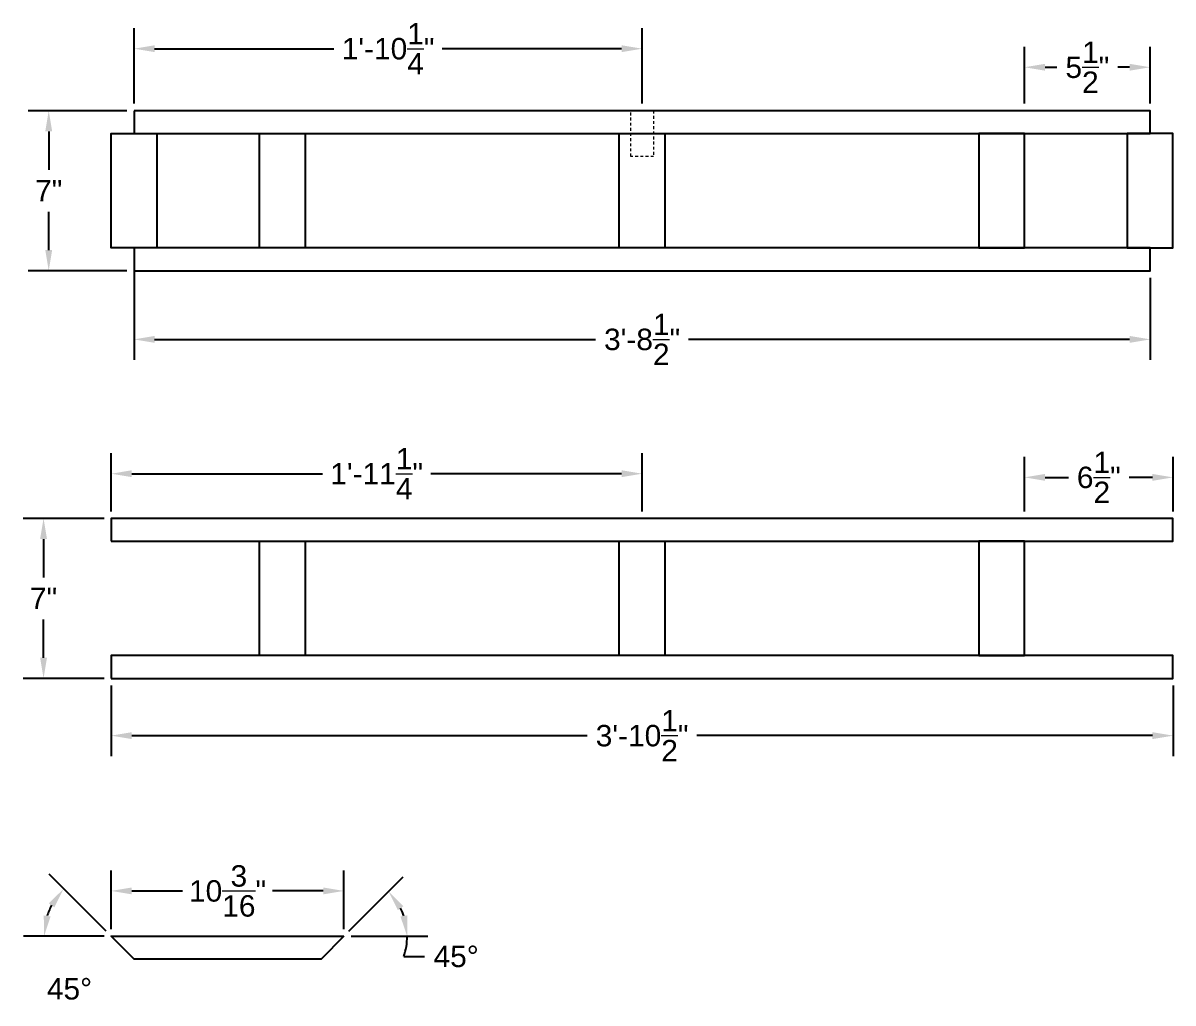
# Model space of a CAD drawing. Header units: inches. Extents: x 4 to 211, y 30 to 478.
# Drawn here: x 160.2 to 210.6, y 111.7 to 154.6 of the extents above; entities that cross this region are included whole.
import ezdxf

# ---------------------------------------------------------------- set-up
doc = ezdxf.new("R2010")
doc.units = ezdxf.units.IN
doc.header["$MEASUREMENT"] = 0
doc.header["$PDMODE"] = 3
doc.linetypes.add('HIDDEN2', pattern=[0.1875, 0.125, -0.0625])
doc.layers.add('DIM', color=6, linetype='Continuous', lineweight=13)
doc.layers.add('HIDDEN', color=1, linetype='HIDDEN2', lineweight=13)
doc.layers.add('OBJECT', color=7, linetype='Continuous')
doc.styles.add('DIM', font='arial.ttf')
doc.dimstyles.new('MD Dimensions', dxfattribs={"dimscale": 5, "dimtxt": 0.1875, "dimasz": 0.18, "dimexe": 0.18, "dimexo": 0.0625, "dimgap": 0.09, "dimtad": 0, "dimtih": 1, "dimtoh": 1, "dimdec": 4, "dimzin": 0, "dimdsep": 46, "dimlunit": 4, "dimtxsty": 'DIM', "dimcen": 0.09, "dimadec": 0, "dimazin": 0, "dimtfac": 1, "dimtdec": 4, "dimtofl": 0, "dimtmove": 0, "dimatfit": 3, "dimfxl": 1, "dimtolj": 1, "dimtzin": 0, "dimarcsym": 0})

# ---------------------------------------------------------------- blocks, each defined once
blk = doc.blocks.new('*D15')
at = {"layer": 'Defpoints', "color": 0, "transparency": 16777216}
for p in [(165.1, 144.305), (209.6, 143.805), (165.1, 140.798)]:
    blk.add_point(p, dxfattribs=at)
at = {"layer": 'DIM', "color": 0, "lineweight": -2, "transparency": 16777216}
for p, q in [((165.1, 143.993), (165.1, 139.898)), ((209.6, 143.493), (209.6, 139.898)), ((166, 140.798), (185.312, 140.798)), ((208.7, 140.798), (189.387, 140.798))]:
    blk.add_line(p, q, dxfattribs=at)
at = {"layer": 'DIM', "color": 0, "transparency": 16777216}
for points in [[(166, 140.948), (166, 140.648), (165.1, 140.798)], [(208.7, 140.948), (208.7, 140.648), (209.6, 140.798)]]:
    blk.add_solid(points, dxfattribs=at)
at = {"layer": 'DIM', "color": 0, "transparency": 16777216, "insert": (187.35, 140.798), "char_height": 0.9375, "attachment_point": 5, "style": 'DIM'}
blk.add_mtext('\\A1;3\'-8{\\H1x;\\S1/2;}"', dxfattribs=at)
blk = doc.blocks.new('*D16')
at = {"layer": 'Defpoints', "color": 0, "transparency": 16777216}
for p in [(187.35, 153.523), (165.1, 150.805), (187.35, 150.805)]:
    blk.add_point(p, dxfattribs=at)
at = {"layer": 'DIM', "color": 0, "lineweight": -2, "transparency": 16777216}
for p, q in [((165.1, 151.118), (165.1, 154.423)), ((187.35, 151.118), (187.35, 154.423)), ((166, 153.523), (173.853, 153.523)), ((186.45, 153.523), (178.596, 153.523))]:
    blk.add_line(p, q, dxfattribs=at)
at = {"layer": 'DIM', "color": 0, "transparency": 16777216}
for points in [[(166, 153.673), (166, 153.373), (165.1, 153.523)], [(186.45, 153.673), (186.45, 153.373), (187.35, 153.523)]]:
    blk.add_solid(points, dxfattribs=at)
at = {"layer": 'DIM', "color": 0, "transparency": 16777216, "insert": (176.225, 153.523), "char_height": 0.9375, "attachment_point": 5, "style": 'DIM'}
blk.add_mtext('\\A1;1\'-10{\\H1x;\\S1/4;}"', dxfattribs=at)
blk = doc.blocks.new('*D17')
at = {"layer": 'Defpoints', "color": 0, "transparency": 16777216}
for p in [(165.1, 150.805), (161.362, 143.805), (165.1, 143.805)]:
    blk.add_point(p, dxfattribs=at)
at = {"layer": 'DIM', "color": 0, "lineweight": -2, "transparency": 16777216}
for p, q in [((164.787, 150.805), (160.462, 150.805)), ((161.362, 149.905), (161.362, 148.224)), ((161.362, 144.705), (161.362, 146.387)), ((164.787, 143.805), (160.462, 143.805))]:
    blk.add_line(p, q, dxfattribs=at)
at = {"layer": 'DIM', "color": 0, "transparency": 16777216}
for points in [[(161.212, 149.905), (161.512, 149.905), (161.362, 150.805)], [(161.212, 144.705), (161.512, 144.705), (161.362, 143.805)]]:
    blk.add_solid(points, dxfattribs=at)
at = {"layer": 'DIM', "color": 0, "transparency": 16777216, "insert": (161.362, 147.305), "char_height": 0.9375, "attachment_point": 5, "style": 'DIM'}
blk.add_mtext('\\A1;7"', dxfattribs=at)
blk = doc.blocks.new('*D19')
at = {"layer": 'Defpoints', "color": 0, "transparency": 16777216}
for p in [(164.1, 125.959), (210.6, 125.959), (210.6, 123.452)]:
    blk.add_point(p, dxfattribs=at)
at = {"layer": 'DIM', "color": 0, "lineweight": -2, "transparency": 16777216}
for p, q in [((164.1, 125.646), (164.1, 122.552)), ((210.6, 125.646), (210.6, 122.552)), ((165, 123.452), (184.948, 123.452)), ((209.7, 123.452), (189.751, 123.452))]:
    blk.add_line(p, q, dxfattribs=at)
at = {"layer": 'DIM', "color": 0, "transparency": 16777216}
for points in [[(165, 123.602), (165, 123.302), (164.1, 123.452)], [(209.7, 123.602), (209.7, 123.302), (210.6, 123.452)]]:
    blk.add_solid(points, dxfattribs=at)
at = {"layer": 'DIM', "color": 0, "transparency": 16777216, "insert": (187.35, 123.452), "char_height": 0.9375, "attachment_point": 5, "style": 'DIM'}
blk.add_mtext('\\A1;3\'-10{\\H1x;\\S1/2;}"', dxfattribs=at)
blk = doc.blocks.new('*D20')
at = {"layer": 'Defpoints', "color": 0, "transparency": 16777216}
for p in [(210.6, 134.758), (204.1, 132.959), (210.6, 132.959)]:
    blk.add_point(p, dxfattribs=at)
at = {"layer": 'DIM', "color": 0, "lineweight": -2, "transparency": 16777216}
for p, q in [((204.1, 133.271), (204.1, 135.658)), ((210.6, 133.271), (210.6, 135.658)), ((205, 134.758), (206.016, 134.758)), ((209.7, 134.758), (208.683, 134.758))]:
    blk.add_line(p, q, dxfattribs=at)
at = {"layer": 'DIM', "color": 0, "transparency": 16777216}
for points in [[(205, 134.908), (205, 134.608), (204.1, 134.758)], [(209.7, 134.908), (209.7, 134.608), (210.6, 134.758)]]:
    blk.add_solid(points, dxfattribs=at)
at = {"layer": 'DIM', "color": 0, "transparency": 16777216, "insert": (207.35, 134.758), "char_height": 0.9375, "attachment_point": 5, "style": 'DIM'}
blk.add_mtext('\\A1;6{\\H1x;\\S1/2;}"', dxfattribs=at)
blk = doc.blocks.new('*D21')
at = {"layer": 'Defpoints', "color": 0, "transparency": 16777216}
for p in [(187.35, 134.918), (164.1, 132.959), (187.35, 132.959)]:
    blk.add_point(p, dxfattribs=at)
at = {"layer": 'DIM', "color": 0, "lineweight": -2, "transparency": 16777216}
for p, q in [((164.1, 133.271), (164.1, 135.818)), ((187.35, 133.271), (187.35, 135.818)), ((165, 134.918), (173.353, 134.918)), ((186.45, 134.918), (178.096, 134.918))]:
    blk.add_line(p, q, dxfattribs=at)
at = {"layer": 'DIM', "color": 0, "transparency": 16777216}
for points in [[(165, 135.068), (165, 134.768), (164.1, 134.918)], [(186.45, 135.068), (186.45, 134.768), (187.35, 134.918)]]:
    blk.add_solid(points, dxfattribs=at)
at = {"layer": 'DIM', "color": 0, "transparency": 16777216, "insert": (175.725, 134.918), "char_height": 0.9375, "attachment_point": 5, "style": 'DIM'}
blk.add_mtext('\\A1;1\'-11{\\H1x;\\S1/4;}"', dxfattribs=at)
blk = doc.blocks.new('*D18')
at = {"layer": 'Defpoints', "color": 0, "transparency": 16777216}
for p in [(164.1, 132.959), (161.136, 125.959), (164.1, 125.959)]:
    blk.add_point(p, dxfattribs=at)
at = {"layer": 'DIM', "color": 0, "lineweight": -2, "transparency": 16777216}
for p, q in [((163.787, 132.959), (160.236, 132.959)), ((161.136, 132.059), (161.136, 130.377)), ((161.136, 126.859), (161.136, 128.54)), ((163.787, 125.959), (160.236, 125.959))]:
    blk.add_line(p, q, dxfattribs=at)
at = {"layer": 'DIM', "color": 0, "transparency": 16777216}
for points in [[(160.986, 132.059), (161.286, 132.059), (161.136, 132.959)], [(160.986, 126.859), (161.286, 126.859), (161.136, 125.959)]]:
    blk.add_solid(points, dxfattribs=at)
at = {"layer": 'DIM', "color": 0, "transparency": 16777216, "insert": (161.136, 129.459), "char_height": 0.9375, "attachment_point": 5, "style": 'DIM'}
blk.add_mtext('\\A1;7"', dxfattribs=at)
blk = doc.blocks.new('*D23')
at = {"layer": 'Defpoints', "color": 0, "transparency": 16777216}
for p in [(204.1, 152.711), (204.1, 150.805), (209.6, 150.805)]:
    blk.add_point(p, dxfattribs=at)
at = {"layer": 'DIM', "color": 0, "lineweight": -2, "transparency": 16777216}
for p, q in [((204.1, 151.118), (204.1, 153.611)), ((209.6, 151.118), (209.6, 153.611)), ((205, 152.711), (205.519, 152.711)), ((208.7, 152.711), (208.18, 152.711))]:
    blk.add_line(p, q, dxfattribs=at)
at = {"layer": 'DIM', "color": 0, "transparency": 16777216}
for points in [[(205, 152.861), (205, 152.561), (204.1, 152.711)], [(208.7, 152.861), (208.7, 152.561), (209.6, 152.711)]]:
    blk.add_solid(points, dxfattribs=at)
at = {"layer": 'DIM', "color": 0, "transparency": 16777216, "insert": (206.85, 152.711), "char_height": 0.9375, "attachment_point": 5, "style": 'DIM'}
blk.add_mtext('\\A1;5{\\H1x;\\S1/2;}"', dxfattribs=at)
blk = doc.blocks.new('*D24')
at = {"layer": 'Defpoints', "color": 0, "transparency": 16777216}
for p in [(174.288, 116.655), (164.1, 114.669), (174.288, 114.669)]:
    blk.add_point(p, dxfattribs=at)
at = {"layer": 'DIM', "color": 0, "lineweight": -2, "transparency": 16777216}
for p, q in [((164.1, 114.982), (164.1, 117.555)), ((174.288, 114.982), (174.288, 117.555)), ((165, 116.655), (167.227, 116.655)), ((173.388, 116.655), (171.161, 116.655))]:
    blk.add_line(p, q, dxfattribs=at)
at = {"layer": 'DIM', "color": 0, "transparency": 16777216}
for points in [[(165, 116.805), (165, 116.505), (164.1, 116.655)], [(173.388, 116.805), (173.388, 116.505), (174.288, 116.655)]]:
    blk.add_solid(points, dxfattribs=at)
at = {"layer": 'DIM', "color": 0, "transparency": 16777216, "insert": (169.194, 116.655), "char_height": 0.9375, "attachment_point": 5, "style": 'DIM'}
blk.add_mtext('\\A1;10{\\H1x;\\S3/16;}"', dxfattribs=at)
blk = doc.blocks.new('*D25')
at = {"layer": 'Defpoints', "color": 0, "transparency": 16777216}
for p in [(176.69, 116.056), (164.1, 114.669), (174.288, 114.669), (174.288, 114.669), (173.288, 113.669)]:
    blk.add_point(p, dxfattribs=at)
at = {"layer": 'DIM', "color": 0, "lineweight": -2, "transparency": 16777216}
for p, q in [((174.509, 114.89), (176.886, 117.267)), ((174.601, 114.669), (177.962, 114.669)), ((176.915, 113.781), (177.815, 113.781))]:
    blk.add_line(p, q, dxfattribs=at)
for start, end in [(18.6751, 26.3249), (341.3249, 0)]:
    blk.add_arc((174.288, 114.669), 2.773, start, end, dxfattribs=at)
at = {"layer": 'DIM', "color": 0, "transparency": 16777216}
for points in [[(176.652, 115.812), (176.896, 115.987), (176.249, 116.63)], [(177.063, 115.582), (176.767, 115.533), (177.062, 114.669)]]:
    blk.add_solid(points, dxfattribs=at)
at = {"layer": 'DIM', "color": 0, "transparency": 16777216, "insert": (179.204, 113.781), "char_height": 0.9375, "attachment_point": 5, "style": 'DIM'}
blk.add_mtext('\\A1;45°', dxfattribs=at)
blk = doc.blocks.new('*D26')
at = {"layer": 'Defpoints', "color": 0, "transparency": 16777216}
for p in [(161.551, 116.141), (164.1, 114.669), (164.1, 114.669), (174.288, 114.669), (165.1, 113.669)]:
    blk.add_point(p, dxfattribs=at)
at = {"layer": 'DIM', "color": 0, "lineweight": -2, "transparency": 16777216}
for p, q in [((163.879, 114.89), (161.382, 117.387)), ((163.787, 114.669), (160.257, 114.669))]:
    blk.add_line(p, q, dxfattribs=at)
blk.add_arc((164.1, 114.669), 2.943, 152.5901, 162.4099, dxfattribs=at)
at = {"layer": 'DIM', "color": 0, "transparency": 16777216}
for points in [[(161.366, 116.113), (161.608, 115.935), (162.019, 116.75)], [(161.442, 115.536), (161.146, 115.581), (161.157, 114.669)]]:
    blk.add_solid(points, dxfattribs=at)
at = {"layer": 'DIM', "color": 0, "transparency": 16777216, "insert": (162.27, 112.364), "char_height": 0.9375, "attachment_point": 5, "style": 'DIM'}
blk.add_mtext('\\A1;45°', dxfattribs=at)

msp = doc.modelspace()

# ---------------------------------------------------------------- linework, layer by layer
at = {"layer": 'HIDDEN'}
msp.add_lwpolyline([(187.84961, 150.80533), (187.84961, 148.80533), (186.84961, 148.80533), (186.84961, 150.80533)], close=True, dxfattribs=at)
at = {"layer": 'OBJECT'}
for points in [[(165.09961, 150.80533), (165.09961, 149.80533), (209.59961, 149.80533), (209.59961, 150.80533)], [(166.09961, 149.80533), (166.09961, 144.80533), (164.09961, 144.80533), (164.09961, 149.80533)], [(170.59961, 149.80533), (172.59961, 149.80533), (172.59961, 144.80533), (170.59961, 144.80533)], [(188.34961, 149.80533), (188.34961, 144.80533), (186.34961, 144.80533), (186.34961, 149.80533)], [(204.09961, 149.80533), (202.09961, 149.80533), (202.09961, 144.80533), (204.09961, 144.80533)], [(208.59961, 149.80533), (208.59961, 144.80533), (210.59961, 144.80533), (210.59961, 149.80533)], [(165.09961, 144.80533), (165.09961, 143.80533), (209.59961, 143.80533), (209.59961, 144.80533)], [(164.09961, 131.95854), (210.59961, 131.95854), (210.59961, 132.95854), (164.09961, 132.95854)], [(170.59961, 131.95854), (172.59961, 131.95854), (172.59961, 126.95854), (170.59961, 126.95854)], [(186.34961, 131.95854), (188.34961, 131.95854), (188.34961, 126.95854), (186.34961, 126.95854)], [(204.09961, 131.95854), (202.09961, 131.95854), (202.09961, 126.95854), (204.09961, 126.95854)], [(164.09961, 125.95854), (210.59961, 125.95854), (210.59961, 126.95854), (164.09961, 126.95854)], [(174.28802, 114.66913), (173.28802, 113.66913), (165.09961, 113.66913), (164.09961, 114.66913)]]:
    msp.add_lwpolyline(points, close=True, dxfattribs=at)

# ---------------------------------------------------------------- dimensions: what is measured, and where the dimension line sits
at = {"layer": 'DIM'}
for base, p1, p2, picture, middle in [((187.34961, 153.52258), (165.09961, 150.80533), (187.34961, 150.80533), '*D16', (176.22461, 153.52258)), ((204.09961, 152.71122), (209.59961, 150.80533), (204.09961, 150.80533), '*D23', (206.84961, 152.71122)), ((165.09961, 140.79758), (209.59961, 143.80533), (165.09961, 144.30533), '*D15', (187.34961, 140.79758)), ((187.34961, 134.91771), (164.09961, 132.95854), (187.34961, 132.95854), '*D21', (175.72461, 134.91771)), ((210.59961, 134.75835), (204.09961, 132.95854), (210.59961, 132.95854), '*D20', (207.34961, 134.75835)), ((210.59961, 123.45187), (164.09961, 125.95854), (210.59961, 125.95854), '*D19', (187.34961, 123.45187)), ((174.28802, 116.65469), (164.09961, 114.66913), (174.28802, 114.66913), '*D24', (169.19381, 116.65469))]:
    dim = msp.add_linear_dim(base=base, p1=p1, p2=p2, dimstyle='MD Dimensions', dxfattribs=at)
    dim.commit()
    dim.dimension.update_dxf_attribs({"geometry": picture, "text_midpoint": middle})
for base, p1, p2, angle, picture, middle in [((161.3618, 143.80533), (165.09961, 150.80533), (165.09961, 143.80533), 270, '*D17', (161.3618, 147.30533)), ((161.13575, 125.95854), (164.09961, 132.95854), (164.09961, 125.95854), 90, '*D18', (161.13575, 129.45854))]:
    dim = msp.add_linear_dim(base=base, p1=p1, p2=p2, angle=angle, dimstyle='MD Dimensions', dxfattribs=at)
    dim.commit()
    dim.dimension.update_dxf_attribs({"geometry": picture, "text_midpoint": middle})
dim = msp.add_angular_dim_2l(base=(161.55082, 116.14067), line1=((164.09961, 114.66913), (174.28802, 114.66913)), line2=((165.09961, 113.66913), (164.09961, 114.66913)), dimstyle='MD Dimensions', dxfattribs=at)
dim.commit()
dim.dimension.update_dxf_attribs({"geometry": '*D26', "text_midpoint": (162.26996, 112.36388), "dimtype": 162})
dim = msp.add_angular_dim_2l(base=(176.68993, 116.05587), line1=((164.09961, 114.66913), (174.28802, 114.66913)), line2=((174.28802, 114.66913), (173.28802, 113.66913)), dimstyle='MD Dimensions', dxfattribs=at)
dim.commit()
dim.dimension.update_dxf_attribs({"geometry": '*D25', "text_midpoint": (179.20395, 113.78105)})

doc.saveas('drawing.dxf')
